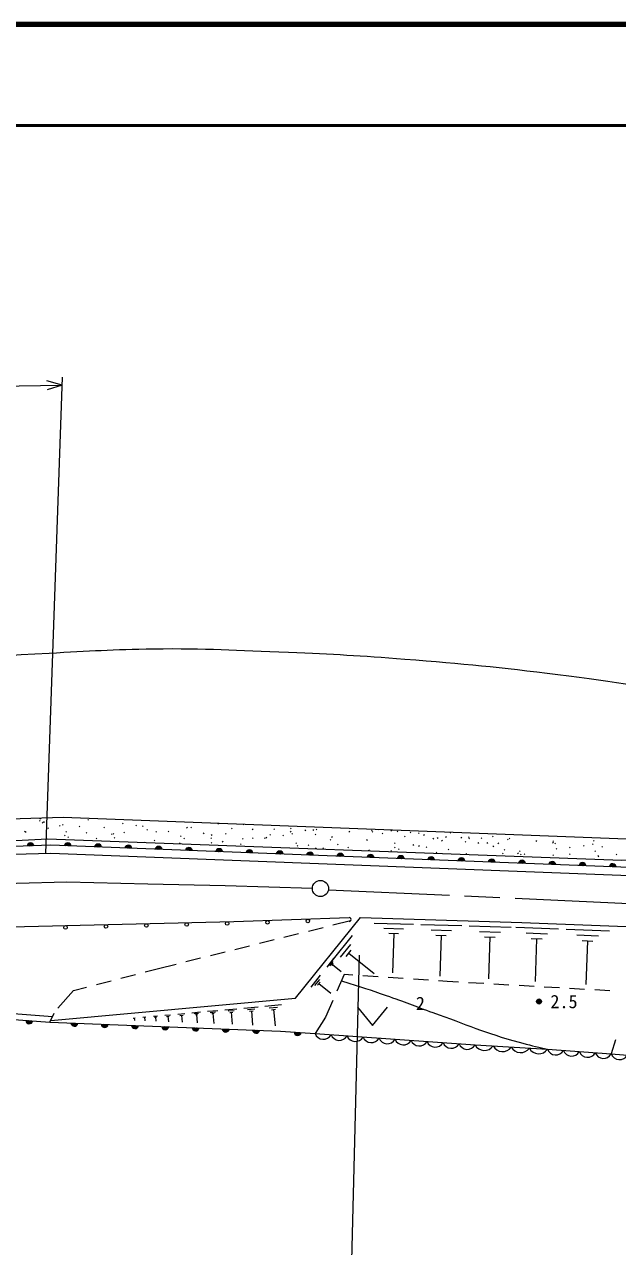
# Model space of a CAD drawing. Units: millimetres, scale not verified. Extents: x 40000 to 680000, y 20000 to 380000.
# Drawn here: x 439155 to 497880, y 259022 to 380000 of the extents above; entities that cross this region are included whole.
import ezdxf
from ezdxf.enums import TextEntityAlignment as Align

# ---------------------------------------------------------------- set-up
doc = ezdxf.new("R2010")
doc.units = ezdxf.units.MM
doc.header["$LTSCALE"] = 1000
doc.linetypes.add('CHAIN', pattern=[18.5, 12, -1.5, 3.5, -1.5])
for name, color, linetype, lineweight in [('M-BGD', 7, 'Continuous', 13), ('M-BMK', 2, 'CHAIN', 13), ('M-BMK-SRVR', 3, 'Continuous', 13), ('M-STR-HTXT', 7, 'Continuous', 13), ('M-TTL', 2, 'Continuous', 140), ('M-TTL-LINE', 7, 'Continuous', 50)]:
    doc.layers.add(name, color=color, linetype=linetype, lineweight=lineweight)
doc.styles.add('ＭＳ ゴシック', font='')
doc.styles.get('ＭＳ ゴシック').set_extended_font_data('MS Gothic')

msp = doc.modelspace()

# ---------------------------------------------------------------- linework, layer by layer
at = {"layer": 'M-BGD'}
for p, q in [((440682, 301321), (440753, 301392)), ((445435, 301219), (445506, 301290)), ((439159, 300088), (439230, 300158)), ((439259, 300026), (439329, 300097)), ((440632, 301127), (440702, 301198)), ((440925, 300963), (440996, 301034)), ((441086, 301015), (441156, 301085)), ((441468, 300406), (441539, 300477)), ((442629, 300649), (442700, 300719)), ((442915, 300738), (442985, 300809)), ((443247, 300048), (443318, 300119)), ((444564, 300571), (444634, 300642)), ((447017, 300462), (447088, 300533)), ((448860, 300860), (448930, 300930)), ((448987, 299978), (449057, 300049)), ((450190, 300674), (450261, 300745)), ((450846, 300606), (450917, 300677)), ((451280, 300247), (451351, 300318)), ((452153, 300041), (452224, 300111)), ((453383, 300063), (453453, 300134)), ((455215, 300459), (455286, 300529)), ((455642, 300480), (455712, 300551)), ((457233, 300921), (457252, 300941)), ((458305, 300842), (458362, 300899)), ((459663, 300385), (459733, 300455)), ((460826, 300774), (460856, 300803)), ((461717, 300310), (461788, 300381)), ((463854, 300307), (463925, 300378)), ((465478, 300059), (465548, 300130)), ((465495, 300377), (465565, 300447)), ((466945, 300190), (467015, 300260)), ((467726, 300224), (467797, 300295)), ((468027, 300274), (468098, 300345)), ((471286, 300084), (471356, 300155)), ((473517, 300173), (473588, 300244)), ((473579, 300027), (473650, 300097)), ((474151, 300278), (474168, 300294)), ((475448, 300163), (475518, 300234)), ((476044, 300082), (476114, 300152)), ((477347, 299980), (477418, 300051)), ((443132, 299672), (443203, 299743)), ((443457, 299526), (443528, 299596)), ((445272, 299943), (445343, 300014)), ((446245, 299368), (446315, 299438)), ((447768, 299820), (447838, 299891)), ((447937, 299838), (448008, 299909)), ((448049, 299434), (448120, 299505)), ((450993, 299025), (451037, 299069)), ((452007, 299177), (452078, 299248)), ((454512, 298930), (454582, 299001)), ((454600, 299610), (454670, 299681)), ((454921, 299371), (454992, 299442)), ((456872, 299894), (456943, 299964)), ((457612, 299400), (457683, 299471)), ((457638, 298949), (457709, 299020)), ((457658, 299746), (457729, 299817)), ((458744, 299097), (458815, 299168)), ((459046, 299835), (459117, 299906)), ((460541, 298832), (460611, 298903)), ((460738, 299355), (460808, 299426)), ((461742, 299411), (461812, 299482)), ((462924, 299422), (462995, 299493)), ((463069, 299469), (463139, 299540)), ((463460, 299736), (463531, 299807)), ((464737, 299672), (464808, 299743)), ((465620, 299829), (465691, 299900)), ((466010, 298925), (466081, 298996)), ((467938, 299763), (468008, 299834)), ((469409, 299237), (469480, 299308)), ((469570, 299537), (469641, 299608)), ((470161, 298782), (470232, 298852)), ((473050, 299233), (473121, 299304)), ((474559, 299888), (474630, 299958)), ((475800, 298926), (475870, 298997)), ((476796, 299572), (476867, 299643)), ((477622, 298756), (477693, 298826)), ((478162, 299907), (478233, 299978)), ((478680, 299738), (478751, 299808)), ((479630, 299363), (479701, 299434)), ((480035, 299445), (480105, 299516)), ((480461, 299187), (480532, 299258)), ((480860, 299545), (480931, 299615)), ((481319, 299965), (481373, 300019)), ((482377, 299475), (482448, 299545)), ((482797, 299038), (482868, 299109)), ((483125, 299519), (483196, 299590)), ((483150, 299390), (483221, 299461)), ((484058, 298953), (484128, 299024)), ((484382, 299403), (484452, 299473)), ((484953, 298951), (485024, 299022)), ((485484, 299565), (485554, 299636)), ((486039, 298902), (486110, 298973)), ((486990, 299272), (487061, 299343)), ((487140, 299372), (487211, 299443)), ((489829, 299135), (489900, 299206)), ((491453, 298978), (491524, 299048)), ((491458, 299115), (491529, 299186)), ((491655, 298880), (491726, 298950)), ((495385, 298812), (495456, 298883)), ((495489, 299162), (495560, 299233)), ((466145, 298661), (466216, 298732)), ((467253, 298717), (467324, 298788)), ((467964, 298419), (468035, 298490)), ((468706, 298413), (468777, 298483)), ((471164, 298495), (471235, 298566)), ((473236, 298226), (473307, 298297)), ((475424, 298151), (475495, 298222)), ((475796, 298500), (475867, 298571)), ((476199, 298337), (476270, 298408)), ((478185, 298648), (478256, 298718)), ((478927, 298527), (478997, 298598)), ((479912, 297982), (479983, 298053)), ((481112, 298294), (481183, 298364)), ((482873, 297850), (482943, 297921)), ((483673, 297803), (483691, 297821)), ((484245, 297782), (484246, 297783)), ((485568, 298604), (485638, 298674)), ((485773, 297724), (485775, 297727)), ((486476, 297885), (486547, 297956)), ((486642, 298263), (486712, 298333)), ((487986, 297925), (488056, 297996)), ((488162, 298140), (488233, 298211)), ((488273, 297783), (488343, 297853)), ((488626, 297824), (488696, 297894)), ((491460, 297733), (491531, 297804)), ((491795, 298350), (491866, 298421)), ((493132, 298478), (493203, 298549)), ((493133, 297826), (493203, 297897)), ((494498, 298651), (494569, 298722)), ((495627, 298118), (495698, 298189)), ((495919, 297656), (495990, 297727)), ((495955, 297600), (496026, 297671)), ((496321, 298556), (496392, 298626)), ((497727, 297786), (497798, 297856)), ((467267, 290255), (468723, 290618)), ((469693, 290859), (471437, 291294)), ((473796, 291048), (477687, 290932)), ((474754, 290533), (476700, 290475)), ((478415, 290911), (482451, 290791)), ((479409, 290376), (481427, 290316)), ((483195, 290768), (487342, 290645)), ((487793, 290637), (492027, 290473)), ((492790, 290444), (497097, 290278)), ((462416, 289045), (463871, 289408)), ((464842, 289650), (466297, 290013)), ((469628, 287309), (471650, 289819)), ((475226, 290032), (476199, 290003)), ((475713, 290017), (475597, 286126)), ((479898, 289856), (480907, 289826)), ((480403, 289841), (480283, 285805)), ((484217, 290219), (486290, 290157)), ((484720, 289685), (485756, 289654)), ((485238, 289670), (485115, 285523)), ((488831, 290067), (490948, 289985)), ((489340, 289517), (490399, 289476)), ((489869, 289497), (489706, 285262)), ((493846, 289864), (496000, 289781)), ((494364, 289305), (495441, 289263)), ((494902, 289284), (494736, 284977)), ((457564, 287836), (459020, 288198)), ((459990, 288440), (461446, 288803)), ((470448, 287684), (471459, 288939)), ((471014, 287745), (471520, 288372)), ((471267, 288059), (473777, 286037)), ((452424, 286554), (454168, 286989)), ((455139, 287231), (456594, 287594)), ((469125, 286685), (469800, 287522)), ((469399, 286810), (469736, 287229)), ((469588, 286830), (469756, 287040)), ((469672, 286935), (470510, 286260)), ((448698, 285583), (450149, 285962)), ((451117, 286214), (452424, 286554)), ((467529, 284704), (468484, 285888)), ((470824, 285952), (470100, 284300)), ((471674, 285893), (470824, 285952)), ((474168, 285723), (472671, 285825)), ((476662, 285552), (475166, 285654)), ((442445, 282631), (444004, 284361)), ((444004, 284361), (445311, 284701)), ((446279, 284953), (447730, 285331)), ((467916, 284881), (468393, 285473)), ((468183, 284910), (468422, 285206)), ((468303, 285058), (469487, 284103)), ((479156, 285381), (477660, 285484)), ((481004, 285255), (480154, 285313)), ((482137, 285191), (481004, 285255)), ((484633, 285049), (483136, 285134)), ((487129, 284908), (485632, 284993)), ((489625, 284766), (488128, 284851)), ((492121, 284625), (490624, 284710)), ((494617, 284483), (493120, 284568)), ((497113, 284342), (495616, 284427)), ((441763, 281404), (465997, 283599)), ((469699, 283384), (468975, 281733)), ((441685, 281229), (442092, 282140)), ((453072, 281926), (453616, 281975)), ((454343, 282041), (455025, 282103)), ((454529, 281886), (454870, 281917)), ((454700, 281901), (454761, 281219)), ((455745, 282168), (456582, 282244)), ((455964, 282083), (456382, 282121)), ((456078, 281988), (456287, 282007)), ((456182, 281997), (456258, 281161)), ((457294, 282309), (458299, 282400)), ((457557, 282206), (458059, 282251)), ((457694, 282091), (457945, 282114)), ((457819, 282103), (457910, 281097)), ((459003, 282463), (460196, 282571)), ((459314, 282341), (459911, 282395)), ((459477, 282206), (459775, 282233)), ((459626, 282219), (459734, 281026)), ((460889, 282634), (462288, 282761)), ((461255, 282491), (461954, 282554)), ((461445, 282332), (461795, 282364)), ((461620, 282348), (461747, 280948)), ((462971, 282823), (464598, 282970)), ((463396, 282656), (464210, 282730)), ((463618, 282471), (464025, 282508)), ((463822, 282490), (463969, 280862)), ((472117, 282715), (473617, 280915)), ((473617, 280915), (475117, 282715)), ((449933, 281642), (450133, 281660)), ((450033, 281651), (450055, 281401)), ((450878, 281727), (451181, 281755)), ((451029, 281741), (451064, 281362)), ((451921, 281822), (452338, 281860)), ((452035, 281727), (452243, 281746)), ((452139, 281736), (452177, 281319)), ((453220, 281803), (453492, 281827)), ((453356, 281815), (453405, 281271)), ((468975, 281733), (467929, 280099)), ((497672, 279484), (497249, 278090))]:
    msp.add_line(p, q, dxfattribs=at)
for points in [[(569029, 303485), (501340, 299256), (443001, 301486), (416342, 300673), (390038, 301032)], [(395402, 298354), (419747, 297965), (422650, 298385), (441448, 299381), (498289, 297257), (568897, 301324)], [(568851, 300579), (527191, 298048), (499063, 296547), (441784, 298747), (419747, 297965)], [(395110, 297829), (419864, 297375), (441779, 297950), (499071, 295750), (527221, 297422), (568806, 299844)], [(391665, 269405), (387620, 280701), (387924, 282782), (388532, 284287), (390782, 286033), (397010, 289859), (398179, 290179), (416052, 290003), (439148, 290716), (459903, 291216), (471303, 291591)], [(465997, 283599), (472434, 291589), (488398, 291114), (513384, 290149), (534899, 289089)], [(407451, 283999), (413671, 283963), (441942, 281804)], [(407577, 283480), (413635, 283305), (441685, 281229)], [(441685, 281229), (464509, 280345), (467929, 280099)], [(467929, 280099), (483767, 278986), (490940, 278554), (497249, 278090), (517978, 276421), (533103, 273534), (543429, 271715)]]:
    msp.add_lwpolyline(points, dxfattribs=at)
for centre, radius in [((443227, 290614), 175), ((447226, 290710), 175), ((451225, 290807), 175), ((455224, 290903), 175), ((459223, 290999), 175), ((463222, 291125), 175), ((467220, 291257), 175), ((490101, 283279), 250), ((490101, 283279), 204), ((490101, 283279), 159), ((490101, 283279), 114), ((490101, 283279), 68.2), ((490101, 283279), 22.7)]:
    msp.add_circle(centre, radius, dxfattribs=at)
for centre, radius, start, end in [((439762, 298621), 354, 10.82906, 173.23424), ((439762, 298621), 283, 13.0531, 171.0102), ((439762, 298621), 212, 16.79943, 167.26388), ((443441, 298629), 354, 6.59867, 169.00385), ((443441, 298629), 283, 8.82271, 166.77981), ((443441, 298629), 212, 12.56904, 163.03349), ((446439, 298514), 354, 6.59867, 169.00385), ((439762, 298621), 142, 24.51116, 159.55215), ((439762, 298621), 100, 34.82882, 149.23448), ((443441, 298629), 142, 20.28077, 155.32176), ((443441, 298629), 100, 30.59843, 145.0041), ((446439, 298514), 283, 8.82271, 166.77981), ((446439, 298514), 212, 12.56904, 163.03349), ((446439, 298514), 142, 20.28077, 155.32176), ((446439, 298514), 100, 30.59843, 145.0041), ((449437, 298399), 354, 6.59867, 169.00385), ((449437, 298399), 283, 8.82271, 166.77981), ((449437, 298399), 212, 12.56904, 163.03349), ((449437, 298399), 142, 20.28077, 155.32176), ((449437, 298399), 100, 30.59843, 145.0041), ((452435, 298284), 354, 6.59867, 169.00385), ((452435, 298284), 283, 8.82271, 166.77981), ((452435, 298284), 212, 12.56904, 163.03349), ((452435, 298284), 142, 20.28077, 155.32176), ((452435, 298284), 100, 30.59843, 145.0041), ((455433, 298168), 354, 6.59867, 169.00385), ((455433, 298168), 283, 8.82271, 166.77981), ((455433, 298168), 212, 12.56904, 163.03349), ((455433, 298168), 142, 20.28077, 155.32176), ((455433, 298168), 100, 30.59843, 145.0041), ((458430, 298053), 354, 6.59867, 169.00385), ((458430, 298053), 283, 8.82271, 166.77981), ((458430, 298053), 212, 12.56904, 163.03349), ((458430, 298053), 142, 20.28077, 155.32176), ((458430, 298053), 100, 30.59843, 145.0041), ((461428, 297938), 354, 6.59867, 169.00385), ((461428, 297938), 283, 8.82271, 166.77981), ((461428, 297938), 212, 12.56904, 163.03349), ((461428, 297938), 142, 20.28077, 155.32176), ((461428, 297938), 100, 30.59843, 145.0041), ((464426, 297823), 354, 6.59867, 169.00385), ((464426, 297823), 283, 8.82271, 166.77981), ((464426, 297823), 212, 12.56904, 163.03349), ((464426, 297823), 142, 20.28077, 155.32176), ((464426, 297823), 100, 30.59843, 145.0041), ((467424, 297708), 354, 6.59867, 169.00385), ((467424, 297708), 283, 8.82271, 166.77981), ((467424, 297708), 212, 12.56904, 163.03349), ((467424, 297708), 142, 20.28077, 155.32176), ((467424, 297708), 100, 30.59843, 145.0041), ((470421, 297593), 354, 6.59867, 169.00385), ((470421, 297593), 283, 8.82271, 166.77981), ((470421, 297593), 212, 12.56904, 163.03349), ((470421, 297593), 142, 20.28077, 155.32176), ((470421, 297593), 100, 30.59843, 145.0041), ((473419, 297478), 354, 6.59867, 169.00385), ((473419, 297478), 283, 8.82271, 166.77981), ((473419, 297478), 212, 12.56904, 163.03349), ((473419, 297478), 142, 20.28077, 155.32176), ((476417, 297363), 354, 6.59867, 169.00385), ((476417, 297363), 283, 8.82271, 166.77981), ((473419, 297478), 100, 30.59843, 145.0041), ((476417, 297363), 212, 12.56904, 163.03349), ((476417, 297363), 142, 20.28077, 155.32176), ((476417, 297363), 100, 30.59843, 145.0041), ((479415, 297248), 354, 6.59867, 169.00385), ((479415, 297248), 283, 8.82271, 166.77981), ((479415, 297248), 212, 12.56904, 163.03349), ((479415, 297248), 142, 20.28077, 155.32176), ((479415, 297248), 100, 30.59843, 145.0041), ((482413, 297133), 354, 6.59867, 169.00385), ((482413, 297133), 283, 8.82271, 166.77981), ((482413, 297133), 212, 12.56904, 163.03349), ((482413, 297133), 142, 20.28077, 155.32176), ((482413, 297133), 100, 30.59843, 145.0041), ((485410, 297017), 354, 6.59867, 169.00385), ((485410, 297017), 283, 8.82271, 166.77981), ((485410, 297017), 212, 12.56904, 163.03349), ((485410, 297017), 142, 20.28077, 155.32176), ((485410, 297017), 100, 30.59843, 145.0041), ((488408, 296902), 354, 6.59867, 169.00385), ((488408, 296902), 283, 8.82271, 166.77981), ((488408, 296902), 212, 12.56904, 163.03349), ((488408, 296902), 142, 20.28077, 155.32176), ((488408, 296902), 100, 30.59843, 145.0041), ((491406, 296787), 354, 6.59867, 169.00385), ((491406, 296787), 283, 8.82271, 166.77981), ((491406, 296787), 212, 12.56904, 163.03349), ((491406, 296787), 142, 20.28077, 155.32176), ((491406, 296787), 100, 30.59843, 145.0041), ((494404, 296672), 354, 6.59867, 169.00385), ((494404, 296672), 283, 8.82271, 166.77981), ((494404, 296672), 212, 12.56904, 163.03349), ((494404, 296672), 142, 20.28077, 155.32176), ((494404, 296672), 100, 30.59843, 145.0041), ((497402, 296557), 354, 6.59867, 169.00385), ((497402, 296557), 283, 8.82271, 166.77981), ((497402, 296557), 212, 12.56904, 163.03349), ((497402, 296557), 142, 20.28077, 155.32176), ((497402, 296557), 100, 30.59843, 145.0041), ((471309, 291404), 188, 271.88705, 91.88705), ((439632, 281435), 354, 184.56365, 346.96883), ((439632, 281435), 283, 186.78769, 344.74479), ((439632, 281435), 212, 190.53402, 340.99846), ((439632, 281435), 142, 198.24575, 333.28673), ((439632, 281435), 100, 208.56341, 322.96907), ((444106, 281189), 354, 186.58118, 348.98636), ((444106, 281189), 283, 188.80522, 346.76232), ((444106, 281189), 212, 192.55154, 343.01599), ((444106, 281189), 142, 200.26327, 335.30426), ((444106, 281189), 100, 210.58093, 324.9866), ((447104, 281073), 354, 186.58118, 348.98636), ((447104, 281073), 283, 188.80522, 346.76232), ((447104, 281073), 212, 192.55154, 343.01599), ((447104, 281073), 142, 200.26327, 335.30426), ((447104, 281073), 100, 210.58093, 324.9866), ((450102, 280957), 354, 186.58118, 348.98636), ((450102, 280957), 283, 188.80522, 346.76232), ((450102, 280957), 212, 192.55154, 343.01599), ((450102, 280957), 142, 200.26327, 335.30426), ((450102, 280957), 100, 210.58093, 324.9866), ((453099, 280841), 354, 186.58118, 348.98636), ((453099, 280841), 283, 188.80522, 346.76232), ((453099, 280841), 212, 192.55154, 343.01599), ((453099, 280841), 142, 200.26327, 335.30426), ((453099, 280841), 100, 210.58093, 324.9866), ((456097, 280725), 354, 186.58118, 348.98636), ((456097, 280725), 283, 188.80522, 346.76232), ((456097, 280725), 212, 192.55154, 343.01599), ((456097, 280725), 142, 200.26327, 335.30426), ((456097, 280725), 100, 210.58093, 324.9866), ((459095, 280609), 354, 186.58118, 348.98636), ((459095, 280609), 283, 188.80522, 346.76232), ((459095, 280609), 212, 192.55154, 343.01599), ((459095, 280609), 142, 200.26327, 335.30426), ((459095, 280609), 100, 210.58093, 324.9866), ((462093, 280493), 354, 186.58118, 348.98636), ((462093, 280493), 283, 188.80522, 346.76232), ((462093, 280493), 212, 192.55154, 343.01599), ((462093, 280493), 142, 200.26327, 335.30426), ((462093, 280493), 100, 210.58093, 324.9866), ((466223, 280276), 354, 184.68364, 347.08881), ((466223, 280276), 283, 186.90767, 344.86477), ((466223, 280276), 212, 190.654, 341.11845), ((466223, 280276), 142, 198.36573, 333.40672), ((466223, 280276), 100, 208.68339, 323.08906), ((468747, 280423), 880, 201.57424, 330.38624), ((470331, 280312), 880, 201.57424, 330.38624), ((471915, 280200), 880, 201.57424, 330.38624), ((473499, 280089), 880, 201.57424, 330.38624), ((475083, 279978), 880, 201.57424, 330.38624), ((476667, 279867), 880, 201.57424, 330.38624), ((478250, 279755), 880, 201.57424, 330.38624), ((479834, 279644), 880, 201.57424, 330.38624), ((481418, 279533), 880, 201.57424, 330.38624), ((483002, 279421), 880, 201.57424, 330.38624), ((484698, 279488), 1057, 208.34783, 324.75432), ((486491, 279380), 1057, 208.34783, 324.75432), ((488284, 279272), 1057, 208.34783, 324.75432), ((490077, 279164), 1057, 208.34783, 324.75432), ((491757, 278870), 875, 201.17538, 330.4054), ((493334, 278754), 875, 201.17538, 330.4054), ((494911, 278638), 875, 201.17538, 330.4054), ((496488, 278522), 875, 201.17538, 330.4054), ((498077, 278414), 890, 201.37671, 329.41931)]:
    msp.add_arc(centre, radius, start, end, dxfattribs=at)
for points, knots in [([(377278, 307402), (379679, 307489), (380307, 307509), (382245, 307628), (383937, 307732), (384909, 307622), (386572, 307947), (391459, 308902), (394025, 310143), (398764, 311672), (403153, 313089), (405507, 314210), (409940, 315482), (411174, 315837), (411884, 315990), (413157, 316160), (416493, 316603), (418402, 316394), (421762, 316575), (429516, 316994), (433852, 317356), (441605, 317768), (445638, 317983), (447897, 318131), (451935, 318192), (457161, 318270), (460089, 318058), (465312, 317853), (469814, 317676), (472335, 317529), (476827, 317176), (482758, 316709), (486079, 316393), (491982, 315652), (497881, 314910), (501164, 314335), (507043, 313447), (509826, 313027), (511425, 312994), (514165, 312350), (515592, 312014), (516395, 311822), (517785, 311356), (518485, 311121), (518847, 310906), (519546, 310668), (520510, 310338), (521099, 310291), (522039, 309894), (522870, 309543), (523264, 309199), (524071, 308794), (524626, 308514), (524931, 308341), (525510, 308116), (526349, 307791), (526831, 307625), (527711, 307439), (529074, 307150), (529881, 307318), (531267, 307185), (533223, 306998), (534339, 306995), (536263, 306592), (537659, 306300), (538352, 305795), (539747, 305500), (540943, 305246), (541644, 305223), (542867, 305238), (543955, 305251), (544547, 305486), (545630, 305593), (546584, 305687), (547131, 305915), (548078, 305768), (549005, 305624), (549409, 305133), (550317, 304899), (551283, 304650), (551860, 304666), (552857, 304645), (554479, 304611), (555389, 304935), (557006, 304814), (557986, 304741), (558507, 304491), (559446, 304200), (560599, 303842), (560997, 303652), (562321, 303066)], [0, 0, 0, 0, 1, 1, 1, 2, 2, 2, 3, 3, 3, 4, 4, 4, 5, 5, 5, 6, 6, 6, 7, 7, 7, 8, 8, 8, 9, 9, 9, 10, 10, 10, 11, 11, 11, 12, 12, 12, 13, 13, 13, 14, 14, 14, 15, 15, 15, 16, 16, 16, 17, 17, 17, 18, 18, 18, 19, 19, 19, 20, 20, 20, 21, 21, 21, 22, 22, 22, 23, 23, 23, 24, 24, 24, 25, 25, 25, 26, 26, 26, 27, 27, 27, 28, 28, 28, 29, 29, 29, 30, 30, 30, 30]), ([(470555, 285338), (472689, 284658), (473250, 284478), (474963, 283883), (476783, 283252), (477778, 282827), (479595, 282186), (482920, 281015), (484725, 280169), (488130, 279257), (489223, 278964), (489598, 278851), (490940, 278554)], [0, 0, 0, 0, 1, 1, 1, 2, 2, 2, 3, 3, 3, 4, 4, 4, 4])]:
    msp.add_open_spline(points, degree=3, knots=knots, dxfattribs=at)
at = {"layer": 'M-BMK'}
for points in [[(369401, 291085), (392024, 292414), (411651, 293619), (430580, 294712), (438378, 294984), (443343, 295114), (451380, 294938), (459030, 294752), (467661, 294497)], [(469252, 294344), (519094, 292077), (536660, 291009), (558376, 289392), (567429, 288606)]]:
    msp.add_lwpolyline(points, dxfattribs=at)
at = {"layer": 'M-BMK-SRVR'}
msp.add_circle((468461, 294465), 800, dxfattribs=at)
at = {"layer": 'M-STR-HTXT'}
for p, q in [((441261, 297936), (442923, 345078)), ((409024, 343753), (442895, 344288)), ((442895, 344288), (441388, 344714)), ((442895, 344288), (441402, 343814)), ((472310, 287879), (471218, 245097))]:
    msp.add_line(p, q, dxfattribs=at)
at = {"layer": 'M-TTL'}
msp.add_line((680000, 380000), (40000, 380000), dxfattribs=at)
at = {"layer": 'M-TTL-LINE'}
msp.add_line((40000, 370000), (680000, 370000), dxfattribs=at)

# ---------------------------------------------------------------- texts
at = {"layer": 'M-BGD', "style": 'ＭＳ ゴシック'}
for s, p in [('2', (477906, 282034)), ('2.5', (491228, 282221))]:
    msp.add_text(s, height=1320, dxfattribs=at).set_placement(p, align=Align.BOTTOM_LEFT)

doc.saveas('drawing.dxf')
